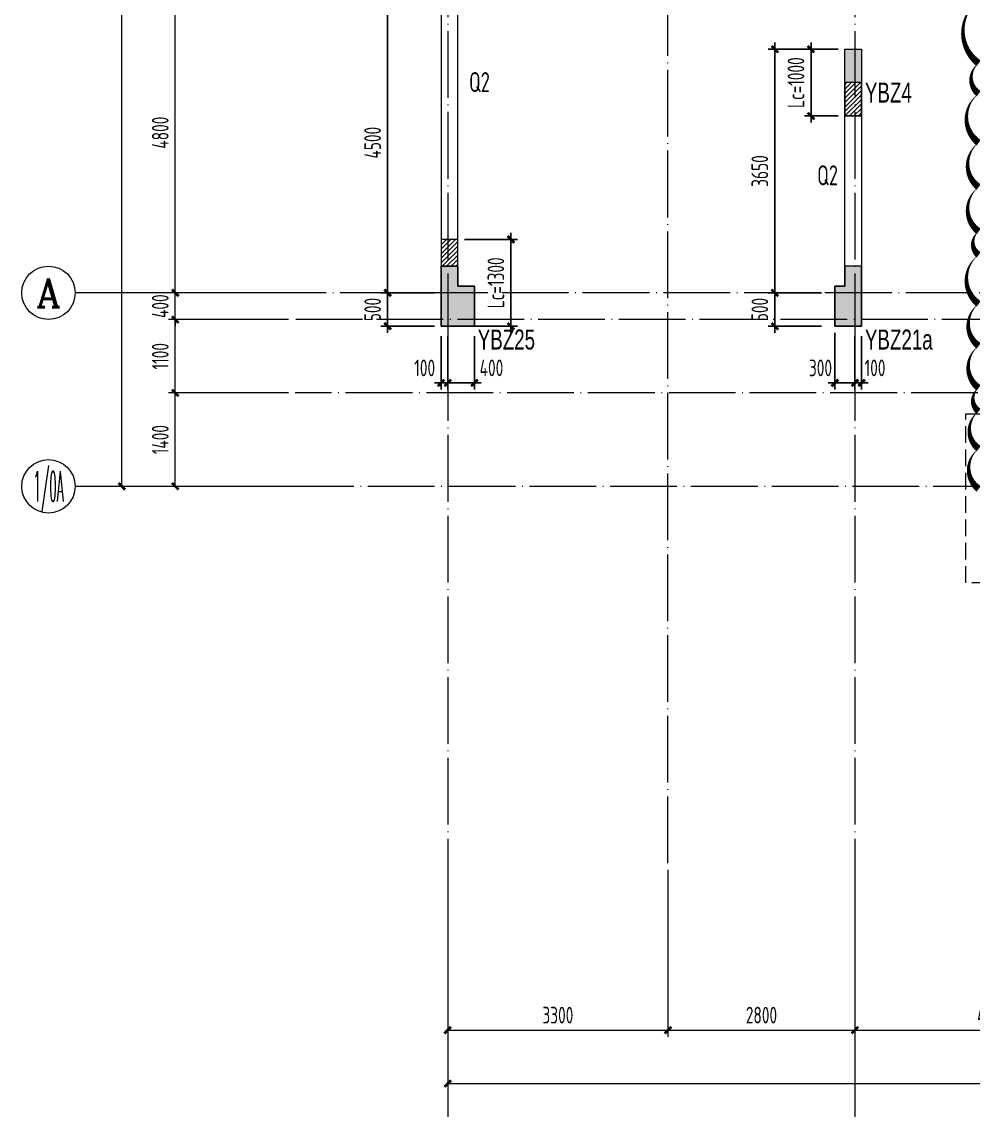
# Model space of a CAD drawing. Extents: x 5874492 to 7194610, y -939842 to -279257.
# Drawn here: x 6281264 to 6295517, y -616969 to -600658 of the extents above; entities that cross this region are included whole.
import ezdxf
from ezdxf.enums import TextEntityAlignment as Align

# ---------------------------------------------------------------- set-up
doc = ezdxf.new("R2010")
doc.units = 0
doc.header["$LTSCALE"] = 1000
doc.linetypes.add('DASH', pattern=[0.35, 0.25, -0.1])
doc.linetypes.add('DOTE', pattern=[2.42, 2, -0.2, 0.02, -0.2])
for name, color, linetype, lineweight in [('A-标注-轴号', 3, 'Continuous', 15), ('A-标注-轴号文字', 7, 'Continuous', 15), ('A-轴线-塔楼', 1, 'DOTE', 9), ('A-轴线-隔墙', 41, 'DOTE', 9), ('S-基础-HATCH', 251, 'Continuous', 20), ('S-墙柱-COLU', 50, 'Continuous', 20), ('S-墙柱-DIM', 3, 'Continuous', 20), ('S-墙柱-Lc填充', 8, 'Continuous', 20), ('S-墙柱-WALL', 6, 'Continuous', 20), ('S-墙柱-编号', 4, 'Continuous', 20), ('S-板-BEAM', 4, 'DASH', 20), ('S-轴网-轴号', 3, 'Continuous', 20), ('S-轴网-轴线', 1, 'DOTE', 9), ('S-通用-TEXT', 7, 'Continuous', 20)]:
    doc.layers.add(name, color=color, linetype=linetype, lineweight=lineweight)
doc.layers.add('S-活动层-非打印1', color=170, linetype='Continuous', plot=False)
doc.styles.add('_TCH_AXIS', font='COMPLEX.shx', dxfattribs={"bigfont": 'hztxt.shx'})
doc.styles.add('BW_Dim', font='Bweng.shx', dxfattribs={"width": 0.7, "bigfont": 'hztxt.shx'})
doc.styles.add('COMPLEX', font='COMPLEX')
doc.styles.add('TSSD_Dimension', font='tssdeng.shx', dxfattribs={"width": 0.7, "bigfont": 'tssdchn.shx'})
doc.styles.add('TSSD_Rein', font='tssdeng.shx', dxfattribs={"width": 0.7, "bigfont": 'hztxt.shx'})
doc.styles.add('TSSD_REIN_T3', font='tssdeng.shx', dxfattribs={"width": 0.7, "bigfont": 'hztxt.shx'})
doc.dimstyles.new('_TCH_ARCH&&100', dxfattribs={"dimtxt": 250, "dimasz": 100, "dimexe": 100, "dimexo": 100, "dimgap": 100, "dimtad": 1, "dimdec": 0, "dimzin": 0, "dimdsep": 46, "dimtxsty": 'TSSD_REIN_T3', "dimblk": 'ARCHTICK', "dimcen": 0.09, "dimclrt": 7, "dimazin": 2, "dimtfac": 1, "dimtdec": 0, "dimtix": 1, "dimtmove": 2, "dimatfit": 3, "dimfxl": 0, "dimtolj": 1, "dimtzin": 0, "dimarcsym": 0})
doc.dimstyles.new('TSSD_100_100', dxfattribs={"dimtxt": 250, "dimasz": 100, "dimexe": 100, "dimexo": 100, "dimgap": 100, "dimtad": 1, "dimdec": 0, "dimzin": 0, "dimdsep": 46, "dimtxsty": 'TSSD_Dimension', "dimblk": 'ARCHTICK', "dimcen": 0, "dimdle": 100, "dimclrt": 7, "dimadec": 0, "dimazin": 0, "dimtfac": 1, "dimtdec": 0, "dimtix": 1, "dimtmove": 2, "dimatfit": 0, "dimfxl": 0, "dimtolj": 1, "dimtzin": 0, "dimarcsym": 0})
doc.dimstyles.new('TSSD_100_100$0', dxfattribs={"dimtxt": 250, "dimasz": 100, "dimexe": 100, "dimexo": 250, "dimgap": 100, "dimtad": 1, "dimdec": 0, "dimzin": 0, "dimdsep": 46, "dimtxsty": 'TSSD_Dimension', "dimblk": 'ARCHTICK', "dimcen": 0, "dimdle": 100, "dimclrd": 256, "dimclre": 256, "dimclrt": 7, "dimadec": 0, "dimazin": 0, "dimtfac": 1, "dimtdec": 0, "dimtix": 1, "dimtmove": 2, "dimatfit": 3, "dimldrblk": 'ARCHTICK', "dimfxl": 0, "dimtolj": 1, "dimtzin": 0, "dimlwd": -1, "dimarcsym": 0})

# ---------------------------------------------------------------- blocks, each defined once
blk = doc.blocks.new('_ArchTick')
at = {"color": 0, "linetype": 'ByBlock', "const_width": 0.4}
blk.add_lwpolyline([(-0.5, -0.5), (0.5, 0.5)], dxfattribs=at)
blk = doc.blocks.new('*D538')
at = {"layer": 'Defpoints', "color": 0, "transparency": 16777216}
for p in [(6287795, -603920), (6288591, -603920), (6287795, -605220)]:
    blk.add_point(p, dxfattribs=at)
at = {"layer": 'S-墙柱-DIM', "color": 0, "lineweight": -2, "transparency": 16777216}
for p, q in [((6288591, -605320), (6288591, -603820)), ((6287895, -603920), (6288691, -603920)), ((6287895, -605220), (6288691, -605220))]:
    blk.add_line(p, q, dxfattribs=at)
at = {"layer": 'S-墙柱-DIM', "color": 0, "lineweight": -2, "transparency": 16777216, "xscale": 100, "yscale": 100, "zscale": 100}
for p, rotation in [((6288591, -603920), 90), ((6288591, -605220), 270)]:
    blk.add_blockref('_ArchTick', p, dxfattribs=dict(at, rotation=rotation))
at = {"layer": 'S-墙柱-DIM', "color": 7, "transparency": 16777216, "insert": (6288366, -604570), "char_height": 250, "attachment_point": 5, "rotation": 90, "style": 'TSSD_Dimension'}
blk.add_mtext('\\A1;Lc=1300', dxfattribs=at)
blk = doc.blocks.new('*D539')
at = {"layer": 'Defpoints', "color": 0, "transparency": 16777216}
for p in [(6293595, -601070), (6293087, -602070), (6293595, -602070)]:
    blk.add_point(p, dxfattribs=at)
at = {"layer": 'S-墙柱-DIM', "color": 0, "lineweight": -2, "transparency": 16777216}
for p, q in [((6293087, -601070), (6293087, -600970)), ((6293495, -601070), (6292987, -601070)), ((6293087, -601070), (6293087, -602070)), ((6293495, -602070), (6292987, -602070)), ((6293087, -602070), (6293087, -602170))]:
    blk.add_line(p, q, dxfattribs=at)
at = {"layer": 'S-墙柱-DIM', "color": 0, "lineweight": -2, "transparency": 16777216, "xscale": 100, "yscale": 100, "zscale": 100}
for p, rotation in [((6293087, -601070), 270), ((6293087, -602070), 90)]:
    blk.add_blockref('_ArchTick', p, dxfattribs=dict(at, rotation=rotation))
at = {"layer": 'S-墙柱-DIM', "color": 7, "transparency": 16777216, "insert": (6292862, -601570), "char_height": 250, "attachment_point": 5, "rotation": 90, "style": 'TSSD_Dimension'}
blk.add_mtext('\\A1;Lc=1000', dxfattribs=at)
blk = doc.blocks.new('*D550')
at = {"layer": 'Defpoints', "color": 0, "transparency": 16777216}
for p in [(6286745, -600220), (6287545, -600220), (6287545, -604720)]:
    blk.add_point(p, dxfattribs=at)
at = {"layer": 'S-墙柱-DIM', "color": 0, "lineweight": -2, "transparency": 16777216}
for p, q in [((6287445, -600220), (6286645, -600220)), ((6286745, -604820), (6286745, -600120)), ((6287445, -604720), (6286645, -604720))]:
    blk.add_line(p, q, dxfattribs=at)
at = {"layer": 'S-墙柱-DIM', "color": 0, "lineweight": -2, "transparency": 16777216, "xscale": 100, "yscale": 100, "zscale": 100}
for p, rotation in [((6286745, -600220), 90), ((6286745, -604720), 270)]:
    blk.add_blockref('_ArchTick', p, dxfattribs=dict(at, rotation=rotation))
at = {"layer": 'S-墙柱-DIM', "color": 7, "transparency": 16777216, "insert": (6286520, -602470), "char_height": 250, "attachment_point": 5, "rotation": 90, "style": 'TSSD_Dimension'}
blk.add_mtext('\\A1;4500', dxfattribs=at)
blk = doc.blocks.new('*D638')
at = {"layer": 'Defpoints', "color": 0, "transparency": 16777216}
for p in [(6293745, -605270), (6293845, -605270), (6293845, -606070)]:
    blk.add_point(p, dxfattribs=at)
at = {"layer": 'S-墙柱-DIM', "color": 0, "lineweight": -2, "transparency": 16777216}
for p, q in [((6293745, -605370), (6293745, -606170)), ((6293845, -605370), (6293845, -606170)), ((6293745, -606070), (6293645, -606070)), ((6293745, -606070), (6293845, -606070)), ((6293845, -606070), (6293945, -606070))]:
    blk.add_line(p, q, dxfattribs=at)
at = {"layer": 'S-墙柱-DIM', "color": 0, "lineweight": -2, "transparency": 16777216, "xscale": 100, "yscale": 100, "zscale": 100}
blk.add_blockref('_ArchTick', (6293745, -606070), dxfattribs=at)
at = {"layer": 'S-墙柱-DIM', "color": 0, "lineweight": -2, "transparency": 16777216, "xscale": 100, "yscale": 100, "zscale": 100, "rotation": 180}
blk.add_blockref('_ArchTick', (6293845, -606070), dxfattribs=at)
at = {"layer": 'S-墙柱-DIM', "color": 7, "transparency": 16777216, "insert": (6294046, -605845), "char_height": 250, "attachment_point": 5, "style": 'TSSD_Dimension'}
blk.add_mtext('\\A1;100', dxfattribs=at)
blk = doc.blocks.new('*D639')
at = {"layer": 'Defpoints', "color": 0, "transparency": 16777216}
for p in [(6293445, -605220), (6293745, -605270), (6293745, -606070)]:
    blk.add_point(p, dxfattribs=at)
at = {"layer": 'S-墙柱-DIM', "color": 0, "lineweight": -2, "transparency": 16777216}
for p, q in [((6293445, -605320), (6293445, -606170)), ((6293745, -605370), (6293745, -606170)), ((6293445, -606070), (6293345, -606070)), ((6293445, -606070), (6293745, -606070)), ((6293745, -606070), (6293845, -606070))]:
    blk.add_line(p, q, dxfattribs=at)
at = {"layer": 'S-墙柱-DIM', "color": 0, "lineweight": -2, "transparency": 16777216, "xscale": 100, "yscale": 100, "zscale": 100}
blk.add_blockref('_ArchTick', (6293445, -606070), dxfattribs=at)
at = {"layer": 'S-墙柱-DIM', "color": 0, "lineweight": -2, "transparency": 16777216, "xscale": 100, "yscale": 100, "zscale": 100, "rotation": 180}
blk.add_blockref('_ArchTick', (6293745, -606070), dxfattribs=at)
at = {"layer": 'S-墙柱-DIM', "color": 7, "transparency": 16777216, "insert": (6293229, -605845), "char_height": 250, "attachment_point": 5, "style": 'TSSD_Dimension'}
blk.add_mtext('\\A1;300', dxfattribs=at)
blk = doc.blocks.new('*D640')
at = {"layer": 'Defpoints', "color": 0, "transparency": 16777216}
for p in [(6292545, -601070), (6293345, -601070), (6293345, -604720)]:
    blk.add_point(p, dxfattribs=at)
at = {"layer": 'S-墙柱-DIM', "color": 0, "lineweight": -2, "transparency": 16777216}
for p, q in [((6292545, -604820), (6292545, -600970)), ((6293245, -601070), (6292445, -601070)), ((6293245, -604720), (6292445, -604720))]:
    blk.add_line(p, q, dxfattribs=at)
at = {"layer": 'S-墙柱-DIM', "color": 0, "lineweight": -2, "transparency": 16777216, "xscale": 100, "yscale": 100, "zscale": 100}
for p, rotation in [((6292545, -601070), 90), ((6292545, -604720), 270)]:
    blk.add_blockref('_ArchTick', p, dxfattribs=dict(at, rotation=rotation))
at = {"layer": 'S-墙柱-DIM', "color": 7, "transparency": 16777216, "insert": (6292320, -602895), "char_height": 250, "attachment_point": 5, "rotation": 90, "style": 'TSSD_Dimension'}
blk.add_mtext('\\A1;3650', dxfattribs=at)
blk = doc.blocks.new('*D641')
at = {"layer": 'Defpoints', "color": 0, "transparency": 16777216}
for p in [(6292545, -604720), (6293345, -604720), (6293345, -605220)]:
    blk.add_point(p, dxfattribs=at)
at = {"layer": 'S-墙柱-DIM', "color": 0, "lineweight": -2, "transparency": 16777216}
for p, q in [((6292545, -604720), (6292545, -604620)), ((6293245, -604720), (6292445, -604720)), ((6292545, -605220), (6292545, -604720)), ((6293245, -605220), (6292445, -605220)), ((6292545, -605220), (6292545, -605320))]:
    blk.add_line(p, q, dxfattribs=at)
at = {"layer": 'S-墙柱-DIM', "color": 0, "lineweight": -2, "transparency": 16777216, "xscale": 100, "yscale": 100, "zscale": 100}
for p, rotation in [((6292545, -604720), 270), ((6292545, -605220), 90)]:
    blk.add_blockref('_ArchTick', p, dxfattribs=dict(at, rotation=rotation))
at = {"layer": 'S-墙柱-DIM', "color": 7, "transparency": 16777216, "insert": (6292320, -604970), "char_height": 250, "attachment_point": 5, "rotation": 90, "style": 'TSSD_Dimension'}
blk.add_mtext('\\A1;500', dxfattribs=at)
blk = doc.blocks.new('*D642')
at = {"layer": 'Defpoints', "color": 0, "transparency": 16777216}
for p in [(6287545, -605270), (6287645, -605270), (6287645, -606070)]:
    blk.add_point(p, dxfattribs=at)
at = {"layer": 'S-墙柱-DIM', "color": 0, "lineweight": -2, "transparency": 16777216}
for p, q in [((6287545, -605370), (6287545, -606170)), ((6287645, -605370), (6287645, -606170)), ((6287545, -606070), (6287445, -606070)), ((6287545, -606070), (6287645, -606070)), ((6287645, -606070), (6287745, -606070))]:
    blk.add_line(p, q, dxfattribs=at)
at = {"layer": 'S-墙柱-DIM', "color": 0, "lineweight": -2, "transparency": 16777216, "xscale": 100, "yscale": 100, "zscale": 100}
blk.add_blockref('_ArchTick', (6287545, -606070), dxfattribs=at)
at = {"layer": 'S-墙柱-DIM', "color": 0, "lineweight": -2, "transparency": 16777216, "xscale": 100, "yscale": 100, "zscale": 100, "rotation": 180}
blk.add_blockref('_ArchTick', (6287645, -606070), dxfattribs=at)
at = {"layer": 'S-墙柱-DIM', "color": 7, "transparency": 16777216, "insert": (6287300, -605845), "char_height": 250, "attachment_point": 5, "style": 'TSSD_Dimension'}
blk.add_mtext('\\A1;100', dxfattribs=at)
blk = doc.blocks.new('*D643')
at = {"layer": 'Defpoints', "color": 0, "transparency": 16777216}
for p in [(6287645, -605270), (6288045, -605270), (6288045, -606070)]:
    blk.add_point(p, dxfattribs=at)
at = {"layer": 'S-墙柱-DIM', "color": 0, "lineweight": -2, "transparency": 16777216}
for p, q in [((6287645, -605370), (6287645, -606170)), ((6288045, -605370), (6288045, -606170)), ((6287645, -606070), (6287545, -606070)), ((6287645, -606070), (6288045, -606070)), ((6288045, -606070), (6288145, -606070))]:
    blk.add_line(p, q, dxfattribs=at)
at = {"layer": 'S-墙柱-DIM', "color": 0, "lineweight": -2, "transparency": 16777216, "xscale": 100, "yscale": 100, "zscale": 100}
blk.add_blockref('_ArchTick', (6287645, -606070), dxfattribs=at)
at = {"layer": 'S-墙柱-DIM', "color": 0, "lineweight": -2, "transparency": 16777216, "xscale": 100, "yscale": 100, "zscale": 100, "rotation": 180}
blk.add_blockref('_ArchTick', (6288045, -606070), dxfattribs=at)
at = {"layer": 'S-墙柱-DIM', "color": 7, "transparency": 16777216, "insert": (6288300, -605845), "char_height": 250, "attachment_point": 5, "style": 'TSSD_Dimension'}
blk.add_mtext('\\A1;400', dxfattribs=at)
blk = doc.blocks.new('*D648')
at = {"layer": 'Defpoints', "color": 0, "transparency": 16777216}
for p in [(6286745, -604720), (6287545, -604720), (6287545, -605220)]:
    blk.add_point(p, dxfattribs=at)
at = {"layer": 'S-墙柱-DIM', "color": 0, "lineweight": -2, "transparency": 16777216}
for p, q in [((6286745, -604720), (6286745, -604620)), ((6287445, -604720), (6286645, -604720)), ((6286745, -605220), (6286745, -604720)), ((6287445, -605220), (6286645, -605220)), ((6286745, -605220), (6286745, -605320))]:
    blk.add_line(p, q, dxfattribs=at)
at = {"layer": 'S-墙柱-DIM', "color": 0, "lineweight": -2, "transparency": 16777216, "xscale": 100, "yscale": 100, "zscale": 100}
for p, rotation in [((6286745, -604720), 270), ((6286745, -605220), 90)]:
    blk.add_blockref('_ArchTick', p, dxfattribs=dict(at, rotation=rotation))
at = {"layer": 'S-墙柱-DIM', "color": 7, "transparency": 16777216, "insert": (6286520, -604970), "char_height": 250, "attachment_point": 5, "rotation": 90, "style": 'TSSD_Dimension'}
blk.add_mtext('\\A1;500', dxfattribs=at)
blk = doc.blocks.new('*D2397')
at = {"layer": 'A-标注-轴号', "color": 0, "lineweight": -2, "transparency": 16777216}
for p, q in [((-2384, -1500), (-4181, -1500)), ((-4081, -2900), (-4081, -1500)), ((-2384, -2900), (-4181, -2900))]:
    blk.add_line(p, q, dxfattribs=at)
at = {"layer": 'Defpoints', "color": 0, "transparency": 16777216}
for p in [(-4081, -1500), (-2284, -1500), (-2284, -2900)]:
    blk.add_point(p, dxfattribs=at)
at = {"layer": 'A-标注-轴号', "color": 0, "lineweight": -2, "transparency": 16777216, "xscale": 100, "yscale": 100, "zscale": 100}
for p, rotation in [((-4081, -1500), 90), ((-4081, -2900), 270)]:
    blk.add_blockref('_ArchTick', p, dxfattribs=dict(at, rotation=rotation))
at = {"layer": 'A-标注-轴号', "color": 7, "transparency": 16777216, "insert": (-4306, -2200), "char_height": 250, "attachment_point": 5, "rotation": 90, "style": 'TSSD_REIN_T3'}
blk.add_mtext('\\A1;1400', dxfattribs=at)
blk = doc.blocks.new('*D2398')
at = {"layer": 'A-标注-轴号', "color": 0, "lineweight": -2, "transparency": 16777216}
for p, q in [((-2384, -400), (-4181, -400)), ((-4081, -1500), (-4081, -400)), ((-2384, -1500), (-4181, -1500))]:
    blk.add_line(p, q, dxfattribs=at)
at = {"layer": 'Defpoints', "color": 0, "transparency": 16777216}
for p in [(-4081, -400), (-2284, -400), (-2284, -1500)]:
    blk.add_point(p, dxfattribs=at)
at = {"layer": 'A-标注-轴号', "color": 0, "lineweight": -2, "transparency": 16777216, "xscale": 100, "yscale": 100, "zscale": 100}
for p, rotation in [((-4081, -400), 90), ((-4081, -1500), 270)]:
    blk.add_blockref('_ArchTick', p, dxfattribs=dict(at, rotation=rotation))
at = {"layer": 'A-标注-轴号', "color": 7, "transparency": 16777216, "insert": (-4306, -950), "char_height": 250, "attachment_point": 5, "rotation": 90, "style": 'TSSD_REIN_T3'}
blk.add_mtext('\\A1;1100', dxfattribs=at)
blk = doc.blocks.new('*D2399')
at = {"layer": 'A-标注-轴号', "color": 0, "lineweight": -2, "transparency": 16777216}
for p, q in [((-2384, 0), (-4181, 0)), ((-4081, 0), (-4081, 100)), ((-4081, -400), (-4081, 0)), ((-2384, -400), (-4181, -400)), ((-4081, -400), (-4081, -500))]:
    blk.add_line(p, q, dxfattribs=at)
at = {"layer": 'Defpoints', "color": 0, "transparency": 16777216}
for p in [(-4081, 0), (-2284, 0), (-2284, -400)]:
    blk.add_point(p, dxfattribs=at)
at = {"layer": 'A-标注-轴号', "color": 0, "lineweight": -2, "transparency": 16777216, "xscale": 100, "yscale": 100, "zscale": 100}
for p, rotation in [((-4081, 0), 270), ((-4081, -400), 90)]:
    blk.add_blockref('_ArchTick', p, dxfattribs=dict(at, rotation=rotation))
at = {"layer": 'A-标注-轴号', "color": 7, "transparency": 16777216, "insert": (-4306, -200), "char_height": 250, "attachment_point": 5, "rotation": 90, "style": 'TSSD_REIN_T3'}
blk.add_mtext('\\A1;400', dxfattribs=at)
blk = doc.blocks.new('*D2400')
at = {"layer": 'A-标注-轴号', "color": 0, "lineweight": -2, "transparency": 16777216}
for p, q in [((-2384, 4800), (-4181, 4800)), ((-4081, 0), (-4081, 4800)), ((-2384, 0), (-4181, 0))]:
    blk.add_line(p, q, dxfattribs=at)
at = {"layer": 'Defpoints', "color": 0, "transparency": 16777216}
for p in [(-4081, 4800), (-2284, 4800), (-2284, 0)]:
    blk.add_point(p, dxfattribs=at)
at = {"layer": 'A-标注-轴号', "color": 0, "lineweight": -2, "transparency": 16777216, "xscale": 100, "yscale": 100, "zscale": 100}
for p, rotation in [((-4081, 4800), 90), ((-4081, 0), 270)]:
    blk.add_blockref('_ArchTick', p, dxfattribs=dict(at, rotation=rotation))
at = {"layer": 'A-标注-轴号', "color": 7, "transparency": 16777216, "insert": (-4306, 2400), "char_height": 250, "attachment_point": 5, "rotation": 90, "style": 'TSSD_REIN_T3'}
blk.add_mtext('\\A1;4800', dxfattribs=at)
blk = doc.blocks.new('*D2416')
at = {"layer": 'A-标注-轴号', "color": 0, "lineweight": -2, "transparency": 16777216}
for p, q in [((0, -8649), (0, -11949)), ((47200, -8649), (47200, -11949)), ((0, -11849), (47200, -11849))]:
    blk.add_line(p, q, dxfattribs=at)
at = {"layer": 'Defpoints', "color": 0, "transparency": 16777216}
for p in [(0, -8549), (47200, -8549), (47200, -11849)]:
    blk.add_point(p, dxfattribs=at)
at = {"layer": 'A-标注-轴号', "color": 0, "lineweight": -2, "transparency": 16777216, "xscale": 100, "yscale": 100, "zscale": 100, "rotation": 180}
blk.add_blockref('_ArchTick', (0, -11849), dxfattribs=at)
at = {"layer": 'A-标注-轴号', "color": 0, "lineweight": -2, "transparency": 16777216, "xscale": 100, "yscale": 100, "zscale": 100}
blk.add_blockref('_ArchTick', (47200, -11849), dxfattribs=at)
at = {"layer": 'A-标注-轴号', "color": 7, "transparency": 16777216, "insert": (23043, -11574), "char_height": 250, "attachment_point": 5, "style": 'TSSD_REIN_T3'}
blk.add_mtext('\\A1;47200', dxfattribs=at)
blk = doc.blocks.new('*D2417')
at = {"layer": 'A-标注-轴号', "color": 0, "lineweight": -2, "transparency": 16777216}
for p, q in [((0, -8649), (0, -11149)), ((3300, -8649), (3300, -11149)), ((0, -11049), (3300, -11049))]:
    blk.add_line(p, q, dxfattribs=at)
at = {"layer": 'Defpoints', "color": 0, "transparency": 16777216}
for p in [(0, -8549), (3300, -8549), (3300, -11049)]:
    blk.add_point(p, dxfattribs=at)
at = {"layer": 'A-标注-轴号', "color": 0, "lineweight": -2, "transparency": 16777216, "xscale": 100, "yscale": 100, "zscale": 100, "rotation": 180}
blk.add_blockref('_ArchTick', (0, -11049), dxfattribs=at)
at = {"layer": 'A-标注-轴号', "color": 0, "lineweight": -2, "transparency": 16777216, "xscale": 100, "yscale": 100, "zscale": 100}
blk.add_blockref('_ArchTick', (3300, -11049), dxfattribs=at)
at = {"layer": 'A-标注-轴号', "color": 7, "transparency": 16777216, "insert": (1650, -10824), "char_height": 250, "attachment_point": 5, "style": 'TSSD_REIN_T3'}
blk.add_mtext('\\A1;3300', dxfattribs=at)
blk = doc.blocks.new('*D2418')
at = {"layer": 'A-标注-轴号', "color": 0, "lineweight": -2, "transparency": 16777216}
for p, q in [((3300, -8649), (3300, -11149)), ((6100, -8649), (6100, -11149)), ((3300, -11049), (6100, -11049))]:
    blk.add_line(p, q, dxfattribs=at)
at = {"layer": 'Defpoints', "color": 0, "transparency": 16777216}
for p in [(3300, -8549), (6100, -8549), (6100, -11049)]:
    blk.add_point(p, dxfattribs=at)
at = {"layer": 'A-标注-轴号', "color": 0, "lineweight": -2, "transparency": 16777216, "xscale": 100, "yscale": 100, "zscale": 100, "rotation": 180}
blk.add_blockref('_ArchTick', (3300, -11049), dxfattribs=at)
at = {"layer": 'A-标注-轴号', "color": 0, "lineweight": -2, "transparency": 16777216, "xscale": 100, "yscale": 100, "zscale": 100}
blk.add_blockref('_ArchTick', (6100, -11049), dxfattribs=at)
at = {"layer": 'A-标注-轴号', "color": 7, "transparency": 16777216, "insert": (4700, -10824), "char_height": 250, "attachment_point": 5, "style": 'TSSD_REIN_T3'}
blk.add_mtext('\\A1;2800', dxfattribs=at)
blk = doc.blocks.new('*D2419')
at = {"layer": 'A-标注-轴号', "color": 0, "lineweight": -2, "transparency": 16777216}
for p, q in [((6100, -8649), (6100, -11149)), ((10200, -8649), (10200, -11149)), ((6100, -11049), (10200, -11049))]:
    blk.add_line(p, q, dxfattribs=at)
at = {"layer": 'Defpoints', "color": 0, "transparency": 16777216}
for p in [(6100, -8549), (10200, -8549), (10200, -11049)]:
    blk.add_point(p, dxfattribs=at)
at = {"layer": 'A-标注-轴号', "color": 0, "lineweight": -2, "transparency": 16777216, "xscale": 100, "yscale": 100, "zscale": 100, "rotation": 180}
blk.add_blockref('_ArchTick', (6100, -11049), dxfattribs=at)
at = {"layer": 'A-标注-轴号', "color": 0, "lineweight": -2, "transparency": 16777216, "xscale": 100, "yscale": 100, "zscale": 100}
blk.add_blockref('_ArchTick', (10200, -11049), dxfattribs=at)
at = {"layer": 'A-标注-轴号', "color": 7, "transparency": 16777216, "insert": (8150, -10824), "char_height": 250, "attachment_point": 5, "style": 'TSSD_REIN_T3'}
blk.add_mtext('\\A1;4100', dxfattribs=at)
blk = doc.blocks.new('_AXISO')
blk.add_circle((0, 0), 0.5)
at = {"layer": 'S-轴网-轴号', "style": 'COMPLEX', "width": 1.041667}
blk.add_attdef('A', text='', height=0.56, dxfattribs=at).set_placement((-0.25, -0.28), (0.25, -0.28), align=Align.FIT)
blk = doc.blocks.new('*D2432')
at = {"layer": 'A-标注-轴号', "color": 0, "lineweight": -2, "transparency": 16777216}
for p, q in [((-2384, 15100), (-4981, 15100)), ((-4881, -2900), (-4881, 15100)), ((-2384, -2900), (-4981, -2900))]:
    blk.add_line(p, q, dxfattribs=at)
at = {"layer": 'Defpoints', "color": 0, "transparency": 16777216}
for p in [(-4881, 15100), (-2284, 15100), (-2284, -2900)]:
    blk.add_point(p, dxfattribs=at)
at = {"layer": 'A-标注-轴号', "color": 0, "lineweight": -2, "transparency": 16777216, "xscale": 100, "yscale": 100, "zscale": 100}
for p, rotation in [((-4881, 15100), 90), ((-4881, -2900), 270)]:
    blk.add_blockref('_ArchTick', p, dxfattribs=dict(at, rotation=rotation))
at = {"layer": 'A-标注-轴号', "color": 7, "transparency": 16777216, "insert": (-5106, 6100), "char_height": 250, "attachment_point": 5, "rotation": 90, "style": 'TSSD_REIN_T3'}
blk.add_mtext('\\A1;18000', dxfattribs=at)
blk = doc.blocks.new('A$C3FF375C5')
at = {"layer": 'A-标注-轴号'}
for p, q in [((-2283.6, 0), (-5580.6, 0)), ((-2283.6, -2900), (-5580.6, -2900)), ((0, -8548.9), (0, -12548.9)), ((6100, -8548.9), (6100, -12548.9))]:
    blk.add_line(p, q, dxfattribs=at)
at = {"layer": 'A-轴线-塔楼', "linetype": 'DOTE', "ltscale": 0.5}
for p, q in [((0, 18440.3), (0, -8548.9)), ((6100, 18440.3), (6100, -8548.9)), ((59891.4, 0), (-2283.6, 0)), ((25213.3, -2900), (-2283.6, -2900))]:
    blk.add_line(p, q, dxfattribs=at)
at = {"layer": 'A-轴线-隔墙', "ltscale": 0.5}
for p, q in [((3300, -8548.9), (3300, 4900)), ((33814.3, -400), (-2283.6, -400)), ((38190.5, -1500), (-2283.6, -1500))]:
    blk.add_line(p, q, dxfattribs=at)
at = {"layer": 'A-标注-轴号'}
ref = blk.add_blockref('_AXISO', (-5980.6, 0), dxfattribs=dict(at, xscale=800, yscale=800, zscale=800))
ref.add_attrib('A', 'A', dxfattribs={"layer": 'A-标注-轴号文字', "ltscale": 0.2, "height": 425.2, "style": '_TCH_AXIS'}).set_placement((-6162.9, -212.6), (-5798.4, -212.6), align=Align.FIT)
ref = blk.add_blockref('_AXISO', (-5980.6, -2900), dxfattribs=dict(at, xscale=800, yscale=800, zscale=800))
ref.add_attrib('A', '1/0A', dxfattribs={"layer": 'A-标注-轴号文字', "ltscale": 0.2, "height": 452.55, "style": '_TCH_AXIS', "width": 0.28}).set_placement((-6206.9, -3126.3), (-5754.4, -3126.3), align=Align.FIT)
for p1, p2, distance, picture, middle in [((-2283.6, -2900), (-2283.6, 15100), 2597, '*D2432', (-5105.6, 6100)), ((-2283.6, 0), (-2283.6, 4800), 1797, '*D2400', (-4305.6, 2400)), ((-2283.6, -400), (-2283.6, 0), 1797, '*D2399', (-4305.6, -200)), ((-2283.6, -1500), (-2283.6, -400), 1797, '*D2398', (-4305.6, -950)), ((-2283.6, -2900), (-2283.6, -1500), 1797, '*D2397', (-4305.6, -2200)), ((0, -8548.9), (3300, -8548.9), -2500, '*D2417', (1650, -10823.9)), ((3300, -8548.9), (6100, -8548.9), -2500, '*D2418', (4700, -10823.9)), ((6100, -8548.9), (10200, -8548.9), -2500, '*D2419', (8150, -10823.9))]:
    dim = blk.add_aligned_dim(p1=p1, p2=p2, distance=distance, dimstyle='_TCH_ARCH&&100', dxfattribs=at)
    dim.commit()
    dim.dimension.update_dxf_attribs({"geometry": picture, "text_midpoint": middle})
dim = blk.add_linear_dim(base=(47199.9, -11848.9), p1=(0, -8548.9), p2=(47199.9, -8548.9), angle=0, dimstyle='_TCH_ARCH&&100', dxfattribs=at)
dim.commit()
dim.dimension.update_dxf_attribs({"geometry": '*D2416', "text_midpoint": (23042.7, -11573.9), "dimtype": 129})

msp = doc.modelspace()

# ---------------------------------------------------------------- hatches: boundary and pattern name
at = {"layer": 'S-基础-HATCH', "ltscale": 0.2}
for points in [[(6293594.5, -601069.9), (6293594.5, -601569.9), (6293844.5, -601569.9), (6293844.5, -601069.9)], [(6287544.5, -605219.9), (6288044.5, -605219.9), (6288044.5, -604619.9), (6287794.5, -604619.9), (6287794.5, -604319.9), (6287544.5, -604319.9)], [(6293594.5, -604319.9), (6293594.5, -604619.9), (6293444.5, -604619.9), (6293444.5, -605219.9), (6293844.5, -605219.9), (6293844.5, -604319.9)]]:
    msp.add_hatch(color=256, dxfattribs=at).paths.add_polyline_path(points)
h = msp.add_hatch(color=256, dxfattribs=at)
h.paths.add_polyline_path([(6287544.5, -605219.9), (6288044.5, -605219.9), (6288044.5, -604619.9), (6287794.5, -604619.9), (6287794.5, -604319.9), (6287544.5, -604319.9)])
h.paths.add_polyline_path([(6287794.5, -604619.9), (6288044.5, -604619.9), (6288044.5, -605219.9), (6287544.5, -605219.9), (6287544.5, -604319.9), (6287794.5, -604319.9)], flags=16)
h = msp.add_hatch(color=256, dxfattribs=at)
h.paths.add_polyline_path([(6287544.5, -605219.9), (6288044.5, -605219.9), (6288044.5, -604619.9), (6287794.5, -604619.9), (6287794.5, -604319.9), (6287544.5, -604319.9)])
h.paths.add_polyline_path([(6287794.5, -604619.9), (6288044.5, -604619.9), (6288044.5, -605219.9), (6287544.5, -605219.9), (6287544.5, -604319.9), (6287794.5, -604319.9)], flags=16)
at = {"layer": 'S-墙柱-Lc填充'}
h = msp.add_hatch(dxfattribs=at)
h.set_pattern_fill('ANSI31', color=256, scale=30, style=0)
h.set_pattern_definition([(45, (6935204.024, -664962.784), (-33.6759605, 33.6759605), [])])
h.paths.add_polyline_path([(6293594.5, -601569.9), (6293594.5, -602069.9), (6293844.5, -602069.9), (6293844.5, -601569.9)])
h = msp.add_hatch(dxfattribs=at)
h.set_pattern_fill('ANSI31', color=256, scale=30, style=0)
h.set_pattern_definition([(45, (6929204.02, -667312.784), (-33.6759605, 33.6759605), [])])
h.paths.add_polyline_path([(6287544.5, -604319.9), (6287794.5, -604319.9), (6287794.5, -603919.9), (6287544.5, -603919.9)])

# ---------------------------------------------------------------- linework, layer by layer
at = {"layer": 'S-墙柱-COLU'}
for points in [[(6293594.5, -601069.9), (6293844.5, -601069.9), (6293844.5, -601569.9), (6293594.5, -601569.9)], [(6287794.5, -604619.9), (6288044.5, -604619.9), (6288044.5, -605219.9), (6287544.5, -605219.9), (6287544.5, -604319.9), (6287794.5, -604319.9)], [(6293594.5, -604619.9), (6293444.5, -604619.9), (6293444.5, -605219.9), (6293844.5, -605219.9), (6293844.5, -604319.9), (6293594.5, -604319.9)]]:
    msp.add_lwpolyline(points, close=True, dxfattribs=at)
msp.add_lwpolyline([(6287544.5, -605219.9), (6288044.5, -605219.9), (6288044.5, -604619.9), (6287794.5, -604619.9), (6287794.5, -604319.9), (6287544.5, -604319.9), (6287544.5, -605219.9)], dxfattribs=at)
at = {"layer": 'S-墙柱-Lc填充'}
for p, q in [((6293844.5, -602069.9), (6293594.5, -602069.9)), ((6287794.5, -603919.9), (6287544.5, -603919.9))]:
    msp.add_line(p, q, dxfattribs=at)
for points in [[(6293594.5, -602069.9), (6293844.5, -602069.9), (6293844.5, -601569.9), (6293594.5, -601569.9)], [(6287544.5, -604319.9), (6287794.5, -604319.9), (6287794.5, -603919.9), (6287544.5, -603919.9)]]:
    msp.add_lwpolyline(points, close=True, dxfattribs=at)
at = {"layer": 'S-墙柱-WALL'}
for points in [[(6288044.5, -604619.9), (6287794.5, -604619.9), (6287794.5, -597219.9), (6288634.5, -597219.9), (6288634.5, -596969.9), (6287544.5, -596969.9), (6287544.5, -605219.9), (6288044.5, -605219.9)], [(6293444.5, -604619.9), (6293594.5, -604619.9), (6293594.5, -601069.9), (6293844.5, -601069.9), (6293844.5, -605219.9), (6293444.5, -605219.9)]]:
    msp.add_lwpolyline(points, close=True, dxfattribs=at)
at = {"layer": 'S-板-BEAM'}
msp.add_lwpolyline([(6295407.1, -606534.3), (6302397.1, -606534.3), (6302397.1, -609067.6), (6295407.1, -609067.6)], close=True, dxfattribs=at)
at = {"layer": 'S-活动层-非打印1', "color": 1}
msp.add_lwpolyline([(6295598.7, -600336, 0, 105, 0.5), (6295598.7, -601281, 0, 105, 0.5), (6295598.7, -601736, 0, 105, 0.5), (6295598.7, -602471, 0, 105, 0.5), (6295598.7, -603136, 0, 105, 0.5), (6295598.7, -603801, 0, 105, 0.5), (6295598.7, -604151, 0, 105, 0.5), (6295598.7, -604886, 0, 105, 0.5), (6295598.7, -605516, 0, 105, 0.5), (6295598.7, -606146, 0, 105, 0.5), (6295598.7, -606496, 0, 105, 0.5), (6295598.7, -607056, 0, 105, 0.5), (6295598.7, -607657.6, 0, 105, 0.5)], format="xyseb", dxfattribs=at)

# ---------------------------------------------------------------- block references
at = {"layer": 'S-轴网-轴线', "ltscale": 0.2}
msp.add_blockref('A$C3FF375C5', (6287644.5, -604719.9), dxfattribs=at)

# ---------------------------------------------------------------- texts
at = {"layer": 'S-墙柱-编号', "style": 'TSSD_Rein', "width": 0.7}
for p in [(6287964.3, -601712), (6293179.1, -603108.8)]:
    msp.add_text('Q2', height=300, dxfattribs=at).set_placement(p)
at = {"layer": 'S-通用-TEXT', "style": 'BW_Dim', "width": 0.7}
for s, p in [('YBZ4', (6293894.5, -601569.9)), ('YBZ25', (6288094.5, -605269.9)), ('YBZ21a', (6293894.5, -605269.9))]:
    msp.add_text(s, height=300, dxfattribs=at).set_placement(p, align=Align.TOP_LEFT)

# ---------------------------------------------------------------- dimensions: what is measured, and where the dimension line sits
at = {"layer": 'S-墙柱-DIM'}
for base, p1, p2, picture, middle in [((6286744.5, -600219.9), (6287544.5, -604719.9), (6287544.5, -600219.9), '*D550', (6286519.5, -602469.9)), ((6292544.5, -601069.9), (6293344.5, -604719.9), (6293344.5, -601069.9), '*D640', (6292319.5, -602894.9)), ((6286744.5, -604719.9), (6287544.5, -605219.9), (6287544.5, -604719.9), '*D648', (6286519.5, -604969.9)), ((6292544.5, -604719.9), (6293344.5, -605219.9), (6293344.5, -604719.9), '*D641', (6292319.5, -604969.9))]:
    dim = msp.add_linear_dim(base=base, p1=p1, p2=p2, angle=90, dimstyle='TSSD_100_100', dxfattribs=at)
    dim.commit()
    dim.dimension.update_dxf_attribs({"geometry": picture, "text_midpoint": middle})
for base, p1, p2, angle, picture, middle in [((6293087.1, -602069.9), (6293594.5, -601069.9), (6293594.5, -602069.9), 270, '*D539', (6292862.1, -601569.9)), ((6288591, -603919.9), (6287794.5, -605219.9), (6287794.5, -603919.9), 90, '*D538', (6288366, -604569.9))]:
    dim = msp.add_linear_dim(base=base, p1=p1, p2=p2, angle=angle, text='Lc=<>', dimstyle='TSSD_100_100', dxfattribs=at)
    dim.commit()
    dim.dimension.update_dxf_attribs({"geometry": picture, "text_midpoint": middle})
for base, p1, p2, picture, middle in [((6287644.5, -606069.9), (6287544.5, -605269.9), (6287644.5, -605269.9), '*D642', (6287300.3, -605844.9)), ((6288044.5, -606069.9), (6287644.5, -605269.9), (6288044.5, -605269.9), '*D643', (6288300.3, -605844.9))]:
    dim = msp.add_linear_dim(base=base, p1=p1, p2=p2, angle=0, dimstyle='TSSD_100_100$0', override={"dimexo": 100, "dimclrd": 0, "dimclre": 0, "dimatfit": 0, "dimfxl": 1, "dimlwd": 65534}, dxfattribs=at)
    dim.commit()
    dim.dimension.update_dxf_attribs({"geometry": picture, "text_midpoint": middle, "dimtype": 129})
for base, p1, p2, picture, middle in [((6293744.5, -606069.9), (6293444.5, -605219.9), (6293744.5, -605269.9), '*D639', (6293229.5, -605844.9)), ((6293844.5, -606069.9), (6293744.5, -605269.9), (6293844.5, -605269.9), '*D638', (6294046.1, -605844.9))]:
    dim = msp.add_linear_dim(base=base, p1=p1, p2=p2, dimstyle='TSSD_100_100', dxfattribs=at)
    dim.commit()
    dim.dimension.update_dxf_attribs({"geometry": picture, "text_midpoint": middle, "dimtype": 128})

doc.saveas('drawing.dxf')
